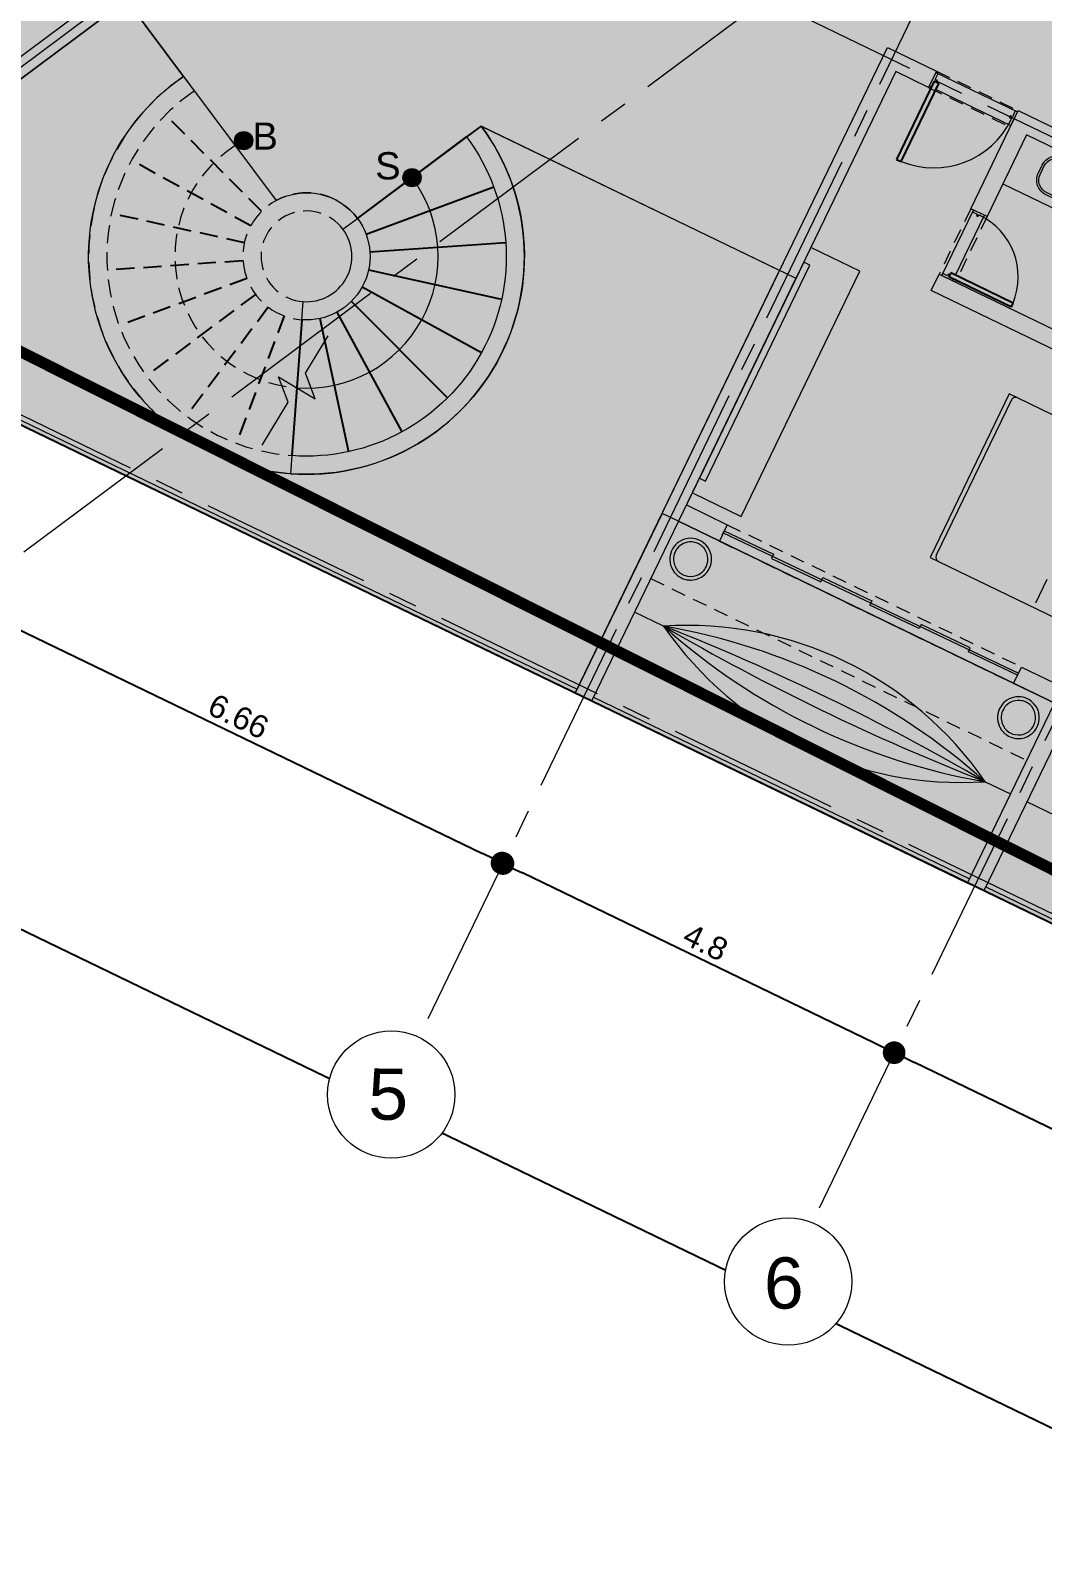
# Model space of a CAD drawing. Header units: metres. Extents: x -466 to 1322, y -1072 to 50.
# Drawn here: x 416.68 to 427.82, y -214.4 to -197.5 of the extents above; entities that cross this region are included whole.
import ezdxf

# ---------------------------------------------------------------- set-up
doc = ezdxf.new("R2010")
doc.units = ezdxf.units.M
doc.set_wipeout_variables(frame=1)
for name, pattern in [('B1 P BAJA$0$HIDDEN', [9.524999999999999, 6.35, -3.175]), ('CENTER2', [28.575000000000003, 19.05, -3.175, 3.175, -3.175]), ('Hidden 1_16_', [0.00238125, 0.0015875, -0.0007937500000000001]), ('OCULTA2', [0.30000000000000004, 0.2, -0.1])]:
    doc.linetypes.add(name, pattern=pattern)
for name, color, linetype, lineweight in [('A - CANCEL', 2, 'Continuous', 0), ('A - Hatch muros', 4, 'Continuous', 0), ('A - MURO BAJO', 2, 'Continuous', 0), ('A - PROY', 250, 'B1 P BAJA$0$HIDDEN', 0), ('A - TXT 100 -1', 2, 'Continuous', 0), ('A-COTAS', 41, 'Continuous', 0), ('A-DOOR', 2, 'Continuous', 9), ('A-EJES', 61, 'CENTER2', 0), ('A-Fixt', 122, 'Continuous', 5), ('A-MUEBLES', 5, 'Continuous', 0), ('A-MURO INT', 4, 'Continuous', 0), ('S-STRS-ANNO', 30, 'Continuous', 9)]:
    doc.layers.add(name, color=color, linetype=linetype, lineweight=lineweight)
for name, color, linetype in [('A-PUERTA', 2, 'Continuous'), ('AKU_Escalera', 5, 'Continuous'), ('AKU_Poligono', 1, 'Continuous'), ('Poligono Fisico', 3, 'Continuous')]:
    doc.layers.add(name, color=color, linetype=linetype)
for name, color, linetype, lineweight, true_color in [('Hatch escaleras', 7, 'Continuous', 0, 0x78372d), ('Hatch Exterior', 7, 'Continuous', 0, 0xa99b89), ('Hatch Interior', 7, 'Continuous', 0, 0xaf6350)]:
    doc.layers.add(name, color=color, linetype=linetype, lineweight=lineweight, true_color=true_color)
doc.styles.get("Standard").update_dxf_attribs({"font": 'arial.ttf'})
doc.styles.add('Style-Arial', font='arial.ttf')
doc.dimstyles.new('ISO-25', dxfattribs={"dimscale": 0.1, "dimtxt": 2.5, "dimasz": 2.5, "dimexe": 1.25, "dimexo": 0.625, "dimtad": 1, "dimdsep": 46, "dimtxsty": 'Standard', "dimblk": 'DOT', "dimcen": 2.5, "dimadec": 0, "dimazin": 0, "dimtfac": 1, "dimtmove": 0, "dimatfit": 3, "dimfxl": 1, "dimarcsym": 0})

# ---------------------------------------------------------------- blocks, each defined once
blk = doc.blocks.new('JVAS_Puerta - 0_90 X 2_10-V18-Planta Baja')
at = {"color": 0}
for p, q in [((-0.4250000000000233, -0.04249999999999342), (-0.4250000000000233, -0.9025000000000094)), ((-0.3740000000000233, -0.04249999999999342), (-0.4250000000000232, -0.04249999999999342)), ((-0.3740000000000233, -0.9025000000000094), (-0.3740000000000233, -0.04249999999999345)), ((-0.4250000000000233, -0.9025000000000094), (-0.3740000000000233, -0.9025000000000094))]:
    blk.add_line(p, q, dxfattribs=at)
at = {"layer": 'A - PROY', "color": 18, "linetype": 'Continuous', "ltscale": 100, "true_color": 0x000000}
blk.add_arc((-0.4250000000000186, -0.0524999999999908), 0.8500000000000131, 273.4398127675145, 2.608054838800084e-13, dxfattribs=at)
at = {"layer": 'A-DOOR', "color": 253, "linetype": 'Continuous', "ltscale": 100}
for p, q in [((-0.4500000000000081, 0.04249999999998802), (0.4499999999999917, 0.04249999999998802)), ((-0.3740000000000233, -0.1075000000000042), (0.4499999999999933, -0.1075000000000042))]:
    blk.add_line(p, q, dxfattribs=at)
at = {"layer": 'A-DOOR'}
for p, q in [((-0.425000000000015, 0.04249999999998029), (-0.4500000000000129, 0.04249999999998029)), ((-0.4500000000000129, 0.04249999999998029), (-0.4500000000000129, -0.1075000000000042)), ((-0.425000000000015, -0.02250000000000893), (-0.425000000000015, 0.04249999999998029)), ((0.4499999999999916, 0.04249999999998029), (0.4249999999999935, 0.04249999999998029)), ((0.4249999999999935, 0.04249999999998029), (0.4249999999999935, -0.02250000000000893)), ((0.4499999999999916, -0.1075000000000042), (0.4499999999999916, 0.04249999999998029)), ((-0.4500000000000129, -0.1075000000000042), (-0.4250000000000151, -0.1075000000000042)), ((-0.4000000000000153, -0.02250000000000893), (-0.425000000000015, -0.02250000000000893)), ((-0.4250000000000151, -0.1075000000000042), (-0.4250000000000151, -0.04250000000000449)), ((-0.4250000000000151, -0.04250000000000449), (-0.4000000000000153, -0.04250000000000449)), ((-0.4000000000000153, -0.04250000000000449), (-0.4000000000000153, -0.02250000000000893)), ((0.4249999999999935, -0.02250000000000893), (0.3999999999999938, -0.02250000000000893)), ((0.3999999999999938, -0.02250000000000893), (0.3999999999999937, -0.04250000000000449)), ((0.3999999999999937, -0.04250000000000449), (0.4249999999999938, -0.04250000000000449)), ((0.4249999999999938, -0.04250000000000449), (0.4249999999999938, -0.1075000000000042)), ((0.4249999999999938, -0.1075000000000042), (0.4499999999999916, -0.1075000000000042))]:
    blk.add_line(p, q, dxfattribs=at)
blk = doc.blocks.new('_Dot')
at = {"color": 0, "linetype": 'ByBlock', "lineweight": -2}
blk.add_line((-0.5, 0), (-1, 0), dxfattribs=at)
at = {"color": 0, "linetype": 'ByBlock', "const_width": 0.5}
blk.add_lwpolyline([(-0.25, 0, 1), (0.25, 0, 1)], format="xyb", close=True, dxfattribs=at)
blk = doc.blocks.new('*D43')
at = {"layer": 'A-COTAS', "color": 0, "lineweight": -2, "transparency": 16777216}
for p, q in [((415.9192216111182, -203.7219997478867), (415.9464251811838, -203.6657306109136)), ((416.1170945889446, -203.8870831651222), (421.6590380811352, -206.5663609397529)), ((421.9088511963241, -206.6240089469816), (421.9385217691585, -206.5626369460693))]:
    blk.add_line(p, q, dxfattribs=at)
at = {"layer": 'Defpoints', "color": 0, "transparency": 16777216}
for p in [(415.8920180410526, -203.7782688848597), (421.8816476262585, -206.6802780839546), (421.8841146290272, -206.6751752200153)]:
    blk.add_point(p, dxfattribs=at)
at = {"layer": 'A-COTAS', "color": 0, "lineweight": -2, "transparency": 16777216, "xscale": 0.25, "yscale": 0.25, "zscale": 0.25}
for p, rotation in [((415.8920180410526, -203.7782688848598), 154.1983439835458), ((421.8841146290272, -206.6751752200153), 334.1983439835457)]:
    blk.add_blockref('_Dot', p, dxfattribs=dict(at, rotation=rotation))
at = {"layer": 'A-COTAS', "color": 0, "transparency": 16777216, "insert": (418.9708275372859, -205.0555349099412), "char_height": 0.25, "attachment_point": 5, "rotation": 334.1983439835457}
blk.add_mtext('6.66', dxfattribs=at)
blk = doc.blocks.new('*D48')
at = {"layer": 'A-COTAS', "color": 0, "lineweight": -2, "transparency": 16777216}
for p, q in [((426.2197409953698, -208.7018326697251), (426.2469445654354, -208.645563532752)), ((430.3019775205849, -210.7448293020211), (426.4176139731962, -208.8669160869604)), ((430.5517906357736, -210.8024773092502), (430.5814612086081, -210.7411053083375))]:
    blk.add_line(p, q, dxfattribs=at)
at = {"layer": 'Defpoints', "color": 0, "transparency": 16777216}
for p in [(426.1925374253042, -208.7581018066981), (426.1925374253042, -208.758101806698), (430.5245870657079, -210.8587464462232)]:
    blk.add_point(p, dxfattribs=at)
at = {"layer": 'A-COTAS', "color": 0, "lineweight": -2, "transparency": 16777216, "xscale": 0.25, "yscale": 0.25, "zscale": 0.25}
for p, rotation in [((426.1925374253042, -208.758101806698), 154.1983439835458), ((430.5270540684769, -210.8536435822835), 334.1983439835457)]:
    blk.add_blockref('_Dot', p, dxfattribs=dict(at, rotation=rotation))
at = {"layer": 'A-COTAS', "color": 0, "transparency": 16777216, "insert": (428.4425569491365, -209.6346855519944), "char_height": 0.25, "width": 0.611186903137759, "attachment_point": 5, "rotation": 334.1983439835457}
blk.add_mtext('4.8', dxfattribs=at)
blk = doc.blocks.new('*D49')
at = {"layer": 'A-COTAS', "color": 0, "lineweight": -2, "transparency": 16777216}
for p, q in [((421.8974987987986, -206.6212228620377), (421.9282283009956, -206.5576605220925)), ((425.9674608774122, -208.6492875264356), (422.0988977087563, -206.7790130763009)), ((426.2197409953698, -208.7018326697251), (426.2469445654354, -208.645563532752))]:
    blk.add_line(p, q, dxfattribs=at)
at = {"layer": 'Defpoints', "color": 0, "transparency": 16777216}
for p in [(421.870295228733, -206.6774919990107), (421.8738211608643, -206.6701987960385), (426.1925374253042, -208.7581018066981)]:
    blk.add_point(p, dxfattribs=at)
at = {"layer": 'A-COTAS', "color": 0, "lineweight": -2, "transparency": 16777216, "xscale": 0.25, "yscale": 0.25, "zscale": 0.25}
for p, rotation in [((421.8738211608643, -206.6701987960385), 154.1983439835458), ((426.1925374253042, -208.758101806698), 334.1983439835457)]:
    blk.add_blockref('_Dot', p, dxfattribs=dict(at, rotation=rotation))
at = {"layer": 'A-COTAS', "color": 0, "transparency": 16777216, "insert": (424.1159404953302, -207.5429631588719), "char_height": 0.25, "attachment_point": 5, "rotation": 334.1983439835457}
blk.add_mtext('4.8', dxfattribs=at)

msp = doc.modelspace()

# ---------------------------------------------------------------- hatches: boundary and pattern name
at = {"layer": 'A - Hatch muros', "transparency": 33554687}
h = msp.add_hatch(color=256, dxfattribs=at)
h.dxf.hatch_style = 1
h.paths.add_polyline_path([(420.6654170963718, -194.9834930701013), (419.3411489095736, -195.9677789709856), (418.2666571555895, -194.526217226788), (416.6630977361872, -195.7214566122025), (417.7382013366156, -197.1638392230323), (413.4672226406665, -200.3472834346385), (408.2908385620406, -197.844737020306), (446.0818606319421, -169.6765772087733), (446.5002300650454, -170.2377964345908), (446.3398741231067, -170.3573203731344), (446.041028628549, -169.9564570892574), (408.674614330351, -197.8081285150383), (413.4450075008494, -200.114396779227), (417.4583214561339, -197.1230072196336), (416.3826060092611, -195.6798037421713), (418.3068157852636, -194.2454339333231), (419.3825927594169, -195.6887199571365), (420.5451733384838, -194.8221714027109), (421.0663301497896, -194.4337186024516), (418.8551372867731, -191.4671336765568), (419.0154932287132, -191.3476097380153), (421.3462100302713, -194.4745506058503), (420.6646972770253, -194.9825273446513)])
at = {"layer": 'Hatch escaleras', "transparency": 33554687}
h = msp.add_hatch(color=256, dxfattribs=at)
h.dxf.hatch_style = 1
edge = h.paths.add_edge_path()
edge.add_line((418.3666337867586, -198.0075932137497), (419.3856091601344, -199.3746729620013))
edge.add_arc((419.7198113054841, -199.9897411907726), 0.7000000000000941, 36.69961023286987, 118.517792051013, ccw=False)
edge.add_line((420.2810571022753, -199.5714074058778), (421.644082608768, -198.5554539282766))
edge.add_arc((419.7198113054837, -199.9897411907747), 2.400000000001568, -235.67933478539646, 36.699610232903126, ccw=False)
at = {"layer": 'Hatch Exterior', "transparency": 33554687}
h = msp.add_hatch(color=256, dxfattribs=at)
h.dxf.hatch_style = 1
edge = h.paths.add_edge_path()
edge.add_line((418.36663378676, -198.0075932137488), (417.7378969704473, -197.1640660873616))
edge.add_line((417.7378969704473, -197.1640660873616), (413.4672227950557, -200.3472833195619))
edge.add_line((413.4672227950557, -200.3472833195619), (422.6791915435434, -204.8008516777732))
edge.add_line((422.6791915435434, -204.8008516777732), (424.9304422347741, -200.1442594290374))
edge.add_line((424.9304422347741, -200.1442594290374), (421.6440826087675, -198.5554539282757))
edge.add_arc((419.7198113054841, -199.9897411907735), 2.400000000000698, -235.67933478541238, 36.69961023290932, ccw=False)
at = {"layer": 'S-STRS-ANNO', "lineweight": 0}
h = msp.add_hatch(color=256, dxfattribs=at)
h.dxf.hatch_style = 1
edge = h.paths.add_edge_path()
edge.add_arc((419.0275354329729, -198.7156712883188), 0.1, 0, 360)
h = msp.add_hatch(color=256, dxfattribs=at)
h.dxf.hatch_style = 1
edge = h.paths.add_edge_path()
edge.add_arc((420.8823918845509, -199.1231926363478), 0.1, 0, 360)

# ---------------------------------------------------------------- linework, layer by layer
at = {"layer": 'A - CANCEL'}
for points in [[(424.2997723897888, -203.0574100976419), (424.3212221223209, -203.0122447461617), (424.8632063400792, -203.2696415365479), (424.8417566075468, -203.3148068880282), (425.3837408253054, -203.5722036784134), (425.4051905578369, -203.5270383269349), (425.9471747755958, -203.7844351173194), (425.9257250430636, -203.8296004687991)], [(424.3104972560548, -203.0348274219018), (427.5624025626024, -204.5792081642212), (427.551677696336, -204.6017908399608), (427.0096934785803, -204.3443940495708), (427.0311432111107, -204.2992286980946), (426.4891589933542, -204.0418319077053), (426.4677092608221, -204.086997259185), (425.9257250430627, -203.8296004688013)]]:
    msp.add_lwpolyline(points, dxfattribs=at)
at = {"layer": 'A - MURO BAJO'}
for points in [[(419.5436435756397, -202.3832668185782, 0.6426609771684033), (421.6440826087673, -198.5554539282757), (421.483726666827, -198.6749778668172, -0.6426609771683852), (419.5583242197934, -202.1838063495945)], [(419.6831096950995, -200.4883923632322, 0.642660977168514), (420.1207011603349, -199.6909313444194), (420.2810571022752, -199.5714074058778, -0.6426609771685305), (419.6684290509457, -200.6878528322159)]]:
    msp.add_lwpolyline(points, format="xyb", close=True, dxfattribs=at)
at = {"layer": 'A - MURO BAJO', "ltscale": 0.05}
for points in [[(427.3900682477003, -199.1921405357725), (428.5154509871605, -199.7362119370844), (428.7766052599074, -199.1960282219013)], [(413.4672227950556, -200.3472833195619), (421.7788853519747, -204.3655945567232), (422.6791915435434, -204.8008516777732)], [(413.5124178731724, -200.3135964248086), (421.8006482080271, -204.3205792471449), (422.7009543995958, -204.7558363681947)], [(422.859252781857, -204.8879031019831), (426.2804163098145, -206.541880161971), (427.0006612630696, -206.8900858588111)], [(422.8810156379094, -204.8428877924046), (426.302179165867, -206.4968648523923), (427.0224241191222, -206.8450705492323)], [(427.1807225013832, -206.977137283021), (431.3221309825959, -208.9793200398492)], [(427.2024853574358, -206.9321219734422), (431.3438938386483, -208.9343047302707)]]:
    msp.add_lwpolyline(points, dxfattribs=at)
at = {"layer": 'A - PROY', "color": 250, "linetype": 'Hidden 1_16_', "ltscale": 100}
msp.add_line((423.5121384634313, -203.5374438146314), (427.6535469446438, -205.5396265714596), dxfattribs=at)
for points in [[(426.6579065147758, -197.949587037016), (427.5582127063438, -198.3848441580656)], [(426.5708550905659, -198.1296482753296), (427.4711612821339, -198.5649053963791)], [(427.0359041610845, -199.4652115879467), (426.6876984642448, -200.1854565412011)], [(427.2159653993981, -199.5522630121566), (426.8677597025584, -200.272507965411)], [(424.3540229681598, -202.9447968027448), (427.5951252578044, -204.5117224385235)], [(424.2669715439499, -203.1248580410586), (427.5080738335945, -204.6917836768371)]]:
    msp.add_lwpolyline(points, dxfattribs=at)
at = {"layer": 'A-EJES', "ltscale": 0.1}
for p, q in [((445.5676340132082, -176.2959913595369), (409.6606288937454, -203.0598681524616)), ((445.6264115996366, -181.6152496336967), (414.02503115411, -205.1698582655363))]:
    msp.add_line(p, q, dxfattribs=at)
at = {"layer": 'A-Fixt'}
for points in [[(428.1323651264731, -199.4399340135594), (427.8602055322692, -199.3083572210032, -0.4142135623730951), (427.7793559850316, -199.0761673377281), (427.8238813541095, -198.9840689818809, -0.4142135623730951), (428.0560712368644, -198.9032194346503), (428.3282308312849, -199.0347962278281, -0.4142135623730951), (428.4090803788267, -199.2669861104748), (428.3645550095459, -199.359084466741, -0.414213562373089)], [(428.1428758685343, -199.4181931029677), (427.8707162744317, -199.2866163102019, -0.414213562373095), (427.8010968958329, -199.0866780798904), (427.8456222647011, -198.9945797239423, -0.414213562373095), (428.045560495121, -198.9249603456544), (428.3177200889126, -199.0565371385283, -0.414213562373095), (428.3873394678228, -199.2564753687316), (428.3428140987446, -199.3485737245785, -0.414213562373095)]]:
    msp.add_lwpolyline(points, format="xyb", close=True, dxfattribs=at)
at = {"layer": 'A-MUEBLES'}
for p, q in [((425.1961769270555, -200.054099873048), (424.0470981274867, -202.4309082187833)), ((425.2647802588527, -200.0872664656717), (425.1961769270555, -200.054099873048)), ((425.8147069237849, -200.1531990311953), (425.2835247702419, -199.8963966043439)), ((424.115701459284, -202.4640748114075), (425.2647802588527, -200.0872664656717)), ((424.5089355606364, -202.8541176058993), (425.8147069237849, -200.1531990311953)), ((427.4605117281492, -201.5042374582872), (426.58999748605, -203.3048498414232)), ((427.483764181675, -201.5710156239181), (426.656775651681, -203.2815973878976)), ((427.550542347306, -201.5477631703923), (427.4605117281492, -201.5042374582872)), ((429.0810628729715, -202.2877002761766), (427.550542347306, -201.5477631703923)), ((423.9777534070932, -202.5973151790481), (424.5089355606364, -202.8541176058993)), ((424.0470981274867, -202.4309082187833), (424.115701459284, -202.4640748114075)), ((426.58999748605, -203.3048498414232), (426.6800281052068, -203.3483755535283)), ((426.6800281052068, -203.3483755535283), (428.2105486308724, -204.0883126593124)), ((427.8741625720731, -203.5492591002951), (427.7484172993766, -203.809356505011)), ((423.6534878001611, -204.0618620688567), (423.3334159282983, -203.9071218673762)), ((427.194891790932, -205.773969927196), (427.4748244095114, -205.9093046242044)), ((427.9749575196872, -206.1510962498949), (427.6548856478245, -205.9963560484143))]:
    msp.add_line(p, q, dxfattribs=at)
for centre, radius, start, end in [((427.5287794912535, -201.5927784799705), 0.04999999999999998, 64.19834398353908, 154.1983439835438), ((426.7017909612591, -203.3033602439498), 0.04999999999998675, 154.1983439835438, 244.198343983539), ((423.9167183976427, -208.0360403606394), 3.982886320536629, 34.60722418379856, 93.78946378332189), ((426.9316611934514, -201.7997916354116), 3.982886320536629, 214.6072241837985, 273.7894637833219), ((422.4499994285825, -211.0698704929328), 7.110595357102001, 48.14106770590085, 80.25562026121196), ((428.3983801625114, -198.7659615031196), 7.110595357102001, 228.1410677058899, 260.2556202612119), ((414.2631473641966, -228.00393830382), 25.71772750349651, 59.81233494896279, 68.58435301816691), ((436.5852322268963, -181.8318936922328), 25.71772750349651, 239.8123349489628, 248.5843530181698)]:
    msp.add_arc(centre, radius, start, end, dxfattribs=at)
at = {"layer": 'A-MUEBLES', "lineweight": 0}
for centre, radius, start, end in [((423.9516914830853, -203.3241132422609), 0.2300000000000692, 77.08889782954856, 182.8163488375714), ((423.9516914830853, -203.3241132422609), 0.2300000000001554, 51.78399829380317, 77.08889782954856), ((423.9516914830853, -203.3241132422609), 0.2300000000000378, 334.1792552052819, 51.78399829380317), ((423.9516914830853, -203.3241132422609), 0.2300000000000348, 182.8163488375714, 209.5638706175073), ((423.9516914830853, -203.3241132422609), 0.2300000000000032, 209.5638706175073, 220.6943962877116), ((423.9516914830853, -203.3241132422609), 0.230000000000189, 305.5421616123981, 334.1792552052819), ((423.9516914830853, -203.3241132422609), 0.2300000000001653, 220.6943962877116, 231.2696125827145), ((423.9516914830853, -203.3241132422609), 0.2299999999999583, 231.2696125827145, 237.2561783004772), ((423.9516914830853, -203.3241132422609), 0.2299999999999035, 237.2561783004772, 256.5745121254376), ((423.9516914830853, -203.3241132422609), 0.2300000000000443, 256.5745121254376, 267.6641141312654), ((423.9516914830853, -203.3241132422609), 0.2300000000000611, 267.6641141312654, 305.5421616123981), ((427.561055004106, -205.0690764444396), 0.2300000000000692, 77.08889782954856, 182.8163488375714), ((427.561055004106, -205.0690764444396), 0.2300000000001554, 51.78399829380317, 77.08889782954856), ((427.561055004106, -205.0690764444396), 0.2300000000000378, 334.1792552052819, 51.78399829380317), ((427.561055004106, -205.0690764444396), 0.2300000000000348, 182.8163488375714, 209.5638706175073), ((427.561055004106, -205.0690764444396), 0.2300000000000032, 209.5638706175073, 220.6943962877116), ((427.561055004106, -205.0690764444396), 0.2300000000001653, 220.6943962877116, 231.2696125827145), ((427.561055004106, -205.0690764444396), 0.2299999999999583, 231.2696125827145, 237.2561783004772), ((427.561055004106, -205.0690764444396), 0.2299999999999035, 237.2561783004772, 256.5745121254376), ((427.561055004106, -205.0690764444396), 0.2300000000000443, 256.5745121254376, 267.6641141312654), ((427.561055004106, -205.0690764444396), 0.2300000000000611, 267.6641141312654, 305.5421616123981), ((427.561055004106, -205.0690764444396), 0.230000000000189, 305.5421616123981, 334.1792552052819)]:
    msp.add_arc(centre, radius, start, end, dxfattribs=at)
at = {"layer": 'A-MUEBLES', "color": 254, "lineweight": 0}
for centre, radius, start, end in [((423.9516914830853, -203.3241132422609), 0.1900000000000108, 79.77644212050133, 189.897129422336), ((423.9516914830853, -203.3241132422609), 0.1900000000000402, 64.1792552185655, 79.77644212050133), ((423.9516914830853, -203.3241132422609), 0.1900000000000458, 49.23282401390397, 64.1792552185655), ((423.9516914830853, -203.3241132422609), 0.1900000000001699, 334.1792552052819, 49.17925521362008), ((423.9516914830853, -203.3241132422609), 0.1900000000000188, 189.897129422336, 228.5820682925631), ((423.9516914830853, -203.3241132422609), 0.1899999999999929, 298.4613810217451, 334.1792552052819), ((423.9516914830853, -203.3241132422609), 0.1900000000000591, 228.5820682925631, 259.1256864086029), ((423.9516914830853, -203.3241132422609), 0.1899999999999591, 259.1792551984118, 298.4613810217451), ((427.561055004106, -205.0690764444396), 0.1900000000000108, 79.77644212050133, 189.897129422336), ((427.561055004106, -205.0690764444396), 0.1900000000000402, 64.1792552185655, 79.77644212050133), ((427.561055004106, -205.0690764444396), 0.1900000000000458, 49.23282401390397, 64.1792552185655), ((427.561055004106, -205.0690764444396), 0.1900000000001699, 334.1792552052819, 49.17925521362008), ((427.561055004106, -205.0690764444396), 0.1900000000000188, 189.897129422336, 228.5820682925631), ((427.561055004106, -205.0690764444396), 0.1900000000000591, 228.5820682925631, 259.1256864086029), ((427.561055004106, -205.0690764444396), 0.1899999999999591, 259.1792551984118, 298.4613810217451), ((427.561055004106, -205.0690764444396), 0.1899999999999929, 298.4613810217451, 334.1792552052819)]:
    msp.add_arc(centre, radius, start, end, dxfattribs=at)
at = {"layer": 'A-MURO INT'}
msp.add_lwpolyline([(420.6654170963718, -194.9834930701013), (419.3411489095736, -195.9677789709856), (418.2666571555895, -194.526217226788), (416.6630977361872, -195.7214566122025), (417.7382013366156, -197.1638392230323), (413.4672226406665, -200.3472834346385), (408.2908385620406, -197.844737020306), (446.0818606319421, -169.6765772087733), (446.5002300650454, -170.2377964345908), (446.3398741231067, -170.3573203731344), (446.041028628549, -169.9564570892574), (408.674614330351, -197.8081285150383), (413.4450075008494, -200.114396779227), (417.4583214561339, -197.1230072196336), (416.3826060092611, -195.6798037421713), (418.3068157852636, -194.2454339333231), (419.3825927594169, -195.6887199571365), (420.5451733384838, -194.8221714027109), (421.0663301497896, -194.4337186024516), (418.8551372867731, -191.4671336765568), (419.0154932287132, -191.3476097380153), (421.3462100302713, -194.4745506058503), (420.6646972770253, -194.9825273446513)], close=True, dxfattribs=at)
for points in [[(422.6791915435434, -204.8008516777732), (426.1177227998352, -197.6884327643863), (426.6579065147769, -197.9495870370135), (426.570855090567, -198.1296482753271), (426.2107326139389, -197.9555454269098), (423.9038698723759, -202.7271682422202), (424.3540229681598, -202.944796802745), (424.2669715439499, -203.1248580410586), (423.816818448166, -202.9072294805337), (422.859252781857, -204.8879031019831), (422.6791915435434, -204.8008516777732)], [(430.3521410951515, -199.9577281837378), (427.6512225204474, -198.651956820589), (427.2159653993981, -199.5522630121566), (427.0359041610847, -199.4652115879469), (427.5582127063438, -198.3848441580656), (433.5002335706927, -201.2575411569928)], [(429.4816268530523, -201.7583405668736), (426.6006470400349, -200.3655177795147), (426.6876984642448, -200.1854565412011), (429.5686782772622, -201.57827932856)], [(428.1382881676921, -204.9964636615719), (427.1807225013832, -206.977137283021), (427.0006612630695, -206.8900858588113), (427.9582269293786, -204.9094122373619), (427.5080738335946, -204.6917836768371), (427.5951252578045, -204.5117224385235), (428.0452783535885, -204.7293509990484)]]:
    msp.add_lwpolyline(points, dxfattribs=at)
at = {"layer": 'A-MURO INT', "linetype": 'OCULTA2'}
for centre, radius, start, end in [((419.719811305484, -199.9897411907727), 2.400000000000003, 124.3206652145967, 265.7905193237992), ((419.719811305484, -199.9897411907727), 2.200000000000003, 124.1042556284447, 265.7905193237992), ((419.719811305484, -199.9897411907725), 0.6999999999999998, 36.69961023285836, 265.7905193237702), ((419.719811305484, -199.9897411907725), 0.4999999999999999, 36.69961023287414, 265.7905193237767)]:
    msp.add_arc(centre, radius, start, end, dxfattribs=at)
at = {"layer": 'AKU_Escalera', "linetype": 'OCULTA2'}
for points in [[(419.2258619505301, -199.4937431718845), (418.1673990470569, -198.4308902742684)], [(419.1061315800348, -199.6529961914441), (417.791103596929, -198.931399764313)], [(419.0361178912015, -199.8395302881497), (417.5710605748816, -199.5176497825305)], [(419.021492976712, -200.0382335788472), (417.5250965579151, -200.1421458390078)], [(419.0634416601607, -200.2330083046581), (417.6569352773254, -200.7542949772708)], [(419.1585655086928, -200.4080749756672), (417.9558959441409, -201.304504514728)], [(419.2991581538237, -200.5492507313511), (418.3977585431239, -201.7481997468769)], [(419.4738296155815, -200.6450983515888), (418.9467259943629, -202.0494351247662)]]:
    msp.add_lwpolyline(points, dxfattribs=at)
at = {"layer": 'AKU_Escalera'}
for points in [[(420.2810571022752, -199.5714074058778), (421.483726666827, -198.6749778668172)], [(420.3761809508073, -199.7464740768871), (421.7826873336426, -199.2251874042743)], [(420.4181296342559, -199.9412488026981), (421.9145260530529, -199.8373365425373)], [(420.4035047197665, -200.1399520933953), (421.8685620360864, -200.4618325990148)], [(420.3334910309331, -200.3264861901009), (421.648519014039, -201.0480826172322)], [(420.2137606604378, -200.4857392096606), (421.272223563911, -201.5485921072768)], [(419.6684290509457, -200.6878528322159), (419.5583242197934, -202.1838063495943)], [(419.8671911709906, -200.6740504594832), (420.1830051685059, -202.1404274638628)], [(420.054013450834, -200.6048094195435), (420.7701609051564, -201.9228127669094)]]:
    msp.add_lwpolyline(points, dxfattribs=at)
at = {"layer": 'AKU_Poligono'}
for points in [[(448.8046171825446, -217.4313074675115), (277.530436551221, -134.6280262395046)], [(450.6115836257381, -223.8585597357869), (277.9094250936909, -140.3649161001763)]]:
    msp.add_lwpolyline(points, dxfattribs=at)
at = {"layer": 'Hatch escaleras'}
msp.add_lwpolyline([(418.3666337867586, -198.0075932137497), (419.3856091601344, -199.3746729620013, -0.3729807163335283), (420.2810571022753, -199.5714074058778), (421.644082608768, -198.5554539282766, -2.486917926018568)], format="xyb", close=True, dxfattribs=at)
at = {"layer": 'Hatch Exterior'}
msp.add_lwpolyline([(418.36663378676, -198.0075932137488), (417.7378969704473, -197.1640660873616), (413.4672227950557, -200.3472833195619), (422.6791915435434, -204.8008516777732), (424.9304422347741, -200.1442594290374), (421.6440826087675, -198.5554539282757, -2.486917926019269)], format="xyb", close=True, dxfattribs=at)
at = {"layer": 'S-STRS-ANNO', "lineweight": 0}
for p, q in [((419.7101050516491, -201.2752062318191), (419.9582308122136, -200.8631784671716)), ((419.4125974365123, -201.3149190705553), (419.8141558342269, -201.5567401112544)), ((419.5166482190899, -201.5964529499909), (419.4125974365123, -201.3149190705553)), ((419.8141558342269, -201.5567401112544), (419.7101050516491, -201.2752062318191)), ((419.2323772429795, -202.0685020212941), (419.5166482190899, -201.5964529499909))]:
    msp.add_line(p, q, dxfattribs=at)
for centre in [(419.0275354329729, -198.7156712883188), (420.8823918845509, -199.1231926363478)]:
    msp.add_circle(centre, 0.1, dxfattribs=at)
at = {"layer": 'S-STRS-ANNO', "linetype": 'OCULTA2'}
msp.add_arc((419.7198113054842, -199.9897411907727), 1.450000000000011, 122.7600739363928, 265.7905193237831, dxfattribs=at)
at = {"layer": 'S-STRS-ANNO', "lineweight": 0}
msp.add_arc((419.7198113054842, -199.9897411907727), 1.449999999999699, 265.7905193237831, 36.6996102328911, dxfattribs=at)

# ---------------------------------------------------------------- block references
at = {"layer": 'A-PUERTA'}
for p, xscale, yscale, zscale, rotation in [((427.0802515167161, -198.2247351597771), 1.111111111111195, 1.111111111111195, 1.111111111111195, 334.1983439835791), ((426.9258230862873, -199.8562856820708), 0.888888888888883, 0.888888888888883, 0.888888888888883, 64.19834398354133)]:
    msp.add_blockref('JVAS_Puerta - 0_90 X 2_10-V18-Planta Baja', p, dxfattribs=dict(at, xscale=xscale, yscale=yscale, zscale=zscale, rotation=rotation))

# ---------------------------------------------------------------- texts
at = {"layer": 'S-STRS-ANNO', "lineweight": 0}
for s, rotation, p in [('B', 0.1339034392612889, (419.1251310180842, -198.8164144125285)), ('S', 0.5, (420.4779495598563, -199.1438172063308))]:
    msp.add_text(s, height=0.3, rotation=rotation, dxfattribs=at).set_placement(p)

# ---------------------------------------------------------------- dimensions: what is measured, and where the dimension line sits
at = {"layer": 'A-COTAS'}
for base, p1, p2, picture, middle in [((421.8841146290272, -206.6751752200153), (415.8920180410527, -203.7782688848597), (421.8816476262585, -206.6802780839546), '*D43', (418.9708275372859, -205.0555349099412)), ((421.8738211608643, -206.6701987960385), (426.1925374253042, -208.7581018066981), (421.8702952287329, -206.6774919990107), '*D49', (424.1159404953302, -207.5429631588719))]:
    dim = msp.add_linear_dim(base=base, p1=p1, p2=p2, angle=334.198343983544, dimstyle='ISO-25', override={"dimtmove": 1}, dxfattribs=at)
    dim.commit()
    dim.dimension.update_dxf_attribs({"geometry": picture, "text_midpoint": middle})
dim = msp.add_linear_dim(base=(426.1925374253042, -208.758101806698), p1=(430.5245870657079, -210.8587464462232), p2=(426.1925374253042, -208.7581018066981), angle=334.198343983544, text='4.8', dimstyle='ISO-25', override={"dimtmove": 1}, dxfattribs=at)
dim.commit()
dim.dimension.update_dxf_attribs({"geometry": '*D48', "text_midpoint": (428.4425569491365, -209.6346855519944)})

# ---------------------------------------------------------------- next in the draw order: wipeouts: each hides what was drawn before it
for points in [[(421.29126363143644, -209.51198778764433), (421.3083601274129, -209.47139445718585), (421.322874011051, -209.42980773052818), (421.33474800268266, -209.38739173148122), (421.3439352410876, -209.3443138566165), (421.35039946843335, -209.300744114625), (421.3541151733675, -209.2568544553735), (421.35506769170047, -209.2128180912955), (421.35325326427744, -209.1688088138019), (421.34867905181454, -209.12500030740512), (421.3413631066386, -209.0815654642654), (421.3313343014429, -209.0386757018655), (421.3186322153397, -208.99650028650285), (421.30330697766, -208.95520566527398), (421.2854190701154, -208.9149548091831), (421.2650390881048, -208.87590656997008), (421.24224746210643, -208.8382150531961), (421.21713414025555, -208.80202901005782), (421.1897982333604, -208.76749125033587), (421.16034762375716, -208.73473807878918), (421.12889853954675, -208.7038987572223), (421.09557509589706, -208.67509499434834), (421.06050880521605, -208.64844046545977), (421.02383805813304, -208.62404036380553), (420.9857075773333, -208.60199098543876), (420.94626784640434, -208.58237934918304), (420.90567451594586, -208.56528285320633), (420.86408778928785, -208.55076896956848), (420.82167179024145, -208.5388949779367), (420.77859391537663, -208.52970773953177), (420.7350241733852, -208.52324351218613), (420.69113451413364, -208.51952780725185), (420.6470981500555, -208.5185752889189), (420.603088872562, -208.52038971634192), (420.5592803661651, -208.5249639288047), (420.5158455230254, -208.53227987398088), (420.4729557606256, -208.54230867917659), (420.43078034526286, -208.55501076527958), (420.389485724034, -208.57033600295927), (420.34923486794287, -208.58822391050398), (420.3101866287301, -208.60860389251457), (420.272495111956, -208.63139551851282), (420.23630906881783, -208.65650884036393), (420.201771309096, -208.68384474725883), (420.1690181375492, -208.71329535686243), (420.1381788159824, -208.7447444410726), (420.10937505310824, -208.7780678847223), (420.0827205242198, -208.8131341754031), (420.0583204225653, -208.84980492248633), (420.03627104419877, -208.88793540328618), (420.0166594079428, -208.92737513421503), (419.99956291196634, -208.9679684646735), (419.9850490283284, -209.00955519133151), (419.9731750366967, -209.0519711903778), (419.9639877982918, -209.09504906524285), (419.957523570946, -209.13861880723437), (419.95380786601174, -209.18250846648584), (419.9528553476789, -209.22654483056385), (419.95466977510193, -209.27055410805735), (419.9592439875647, -209.31436261445435), (419.9665599327409, -209.35779745759385), (419.9765887379365, -209.40068721999376), (419.9892908240396, -209.4428626353565), (420.0046160617193, -209.48415725658538), (420.0225039692639, -209.5244081126765), (420.0428839512746, -209.56345635188927), (420.0656755772728, -209.60114786866325), (420.0907888991236, -209.63733391180153), (420.11812480601884, -209.67187167152338), (420.1475754156222, -209.70462484307006), (420.1790244998326, -209.73546416463716), (420.2123479434822, -209.76426792751113), (420.2474142341632, -209.79092245639958), (420.2840849812462, -209.81532255805416), (420.3222154620461, -209.8373719364206), (420.3616551929749, -209.85698357267643), (420.4022485234335, -209.87408006865314), (420.4438352500914, -209.888593952291), (420.4862512491379, -209.90046794392265), (420.52932912400263, -209.9096551823277), (420.57289886599415, -209.91611940967323), (420.61678852524574, -209.91983511460774), (420.66082488932375, -209.92078763294057), (420.70483416681736, -209.91897320551743), (420.74864267321425, -209.91439899305465), (420.79207751635386, -209.9070830478787), (420.83496727875377, -209.89705424268288), (420.8771426941164, -209.88435215657978), (420.9184373153454, -209.8690269189002), (420.9586881714364, -209.85113901135537), (420.9977364106493, -209.8307590293448), (421.03542792742337, -209.80796740334654), (421.07161397056154, -209.78285408149554), (421.1061517302834, -209.75551817460052), (421.1389049018301, -209.72606756499727), (421.16974422339695, -209.69461848078686), (421.198547986271, -209.66129503713717), (421.2252025151595, -209.62622874645626), (421.24960261681395, -209.58955799937303), (421.2716519951807, -209.5514275185733)], [(425.66274661373063, -211.57014111810577), (425.6798431097071, -211.5295477876473), (425.6943569933452, -211.48796106098962), (425.70623098497686, -211.44554506194265), (425.7154182233818, -211.40246718707795), (425.72188245072755, -211.35889744508643), (425.7255981556617, -211.31500778583495), (425.72655067399467, -211.27097142175694), (425.72473624657164, -211.22696214426333), (425.72016203410874, -211.18315363786655), (425.7128460889328, -211.13971879472683), (425.7028172837371, -211.09682903232692), (425.6901151976339, -211.0546536169643), (425.6747899599542, -211.01335899573542), (425.6569020524096, -210.97310813964452), (425.636522070399, -210.93405990043152), (425.61373044440063, -210.89636838365755), (425.58861712254975, -210.86018234051926), (425.5612812156546, -210.8256445807973), (425.53183060605136, -210.79289140925061), (425.50038152184095, -210.76205208768374), (425.46705807819126, -210.73324832480978), (425.43199178751024, -210.7065937959212), (425.39532104042723, -210.68219369426697), (425.3571905596275, -210.6601443159002), (425.31775082869854, -210.64053267964448), (425.27715749824006, -210.62343618366776), (425.23557077158205, -210.60892230002992), (425.19315477253565, -210.59704830839814), (425.15007689767083, -210.5878610699932), (425.1065071556794, -210.58139684264756), (425.06261749642783, -210.57768113771328), (425.0185811323497, -210.57672861938033), (424.9745718548562, -210.57854304680336), (424.9307633484593, -210.58311725926615), (424.8873285053196, -210.59043320444232), (424.8444387429198, -210.60046200963802), (424.80226332755706, -210.613164095741), (424.7609687063282, -210.6284893334207), (424.72071785023707, -210.64637724096542), (424.6816696110243, -210.666757222976), (424.6439780942502, -210.68954884897425), (424.607792051112, -210.71466217082536), (424.5732542913902, -210.74199807772027), (424.5405011198434, -210.77144868732387), (424.5096617982766, -210.80289777153405), (424.48085803540243, -210.83622121518374), (424.454203506514, -210.87128750586453), (424.4298034048595, -210.90795825294776), (424.40775402649297, -210.94608873374762), (424.388142390237, -210.98552846467646), (424.37104589426053, -211.02612179513494), (424.3565320106226, -211.06770852179295), (424.3446580189909, -211.11012452083924), (424.335470780586, -211.15320239570428), (424.3290065532402, -211.1967721376958), (424.32529084830594, -211.24066179694728), (424.3243383299731, -211.2846981610253), (424.32615275739613, -211.3287074385188), (424.3307269698589, -211.3725159449158), (424.3380429150351, -211.41595078805528), (424.3480717202307, -211.4588405504552), (424.3607738063338, -211.50101596581794), (424.3760990440135, -211.5423105870468), (424.3939869515581, -211.58256144313793), (424.4143669335688, -211.6216096823507), (424.437158559567, -211.65930119912468), (424.4622718814178, -211.69548724226297), (424.48960778831304, -211.7300250019848), (424.5190583979164, -211.7627781735315), (424.5505074821268, -211.7936174950986), (424.5838309257764, -211.82242125797256), (424.6188972164574, -211.84907578686102), (424.6555679635404, -211.8734758885156), (424.69369844434027, -211.89552526688203), (424.7331381752691, -211.91513690313786), (424.7737315057277, -211.93223339911458), (424.8153182323856, -211.94674728275243), (424.8577342314321, -211.9586212743841), (424.9008121062968, -211.96780851278913), (424.94438184828834, -211.97427274013467), (424.98827150753993, -211.97798844506917), (425.03230787161795, -211.978940963402), (425.07631714911156, -211.97712653597887), (425.12012565550845, -211.97255232351608), (425.16356049864805, -211.96523637834014), (425.20645026104796, -211.95520757314432), (425.2486256764106, -211.94250548704122), (425.2899202976396, -211.92718024936164), (425.3301711537306, -211.9092923418168), (425.3692193929435, -211.88891235980623), (425.40691090971757, -211.86612073380797), (425.44309695285574, -211.84100741195698), (425.4776347125776, -211.81367150506196), (425.51038788412427, -211.7842208954587), (425.54122720569114, -211.7527718112483), (425.5700309685652, -211.7194483675986), (425.5966854974537, -211.6843820769177), (425.62108559910814, -211.64771132983446), (425.6431349774749, -211.60958084903473)]]:
    msp.add_wipeout(points).dxf.layer = 'Hatch escaleras'

# ---------------------------------------------------------------- next in the draw order: hatches: boundary and pattern name
at = {"layer": 'A - Hatch muros', "transparency": 33554687}
h = msp.add_hatch(color=256, dxfattribs=at)
h.dxf.hatch_style = 1
h.paths.add_polyline_path([(422.6791915435434, -204.8008516777732), (426.1177227998352, -197.6884327643863), (426.6579065147769, -197.9495870370135), (426.570855090567, -198.1296482753271), (426.2107326139389, -197.9555454269098), (423.9038698723759, -202.7271682422202), (424.3540229681598, -202.944796802745), (424.2669715439499, -203.1248580410586), (423.816818448166, -202.9072294805337), (422.859252781857, -204.8879031019831)])
h.paths.add_polyline_path([(429.5686782772622, -201.57827932856), (430.3521410951515, -199.9577281837378), (427.6512225204474, -198.651956820589), (427.2159653993981, -199.5522630121566), (427.0359041610847, -199.4652115879469), (427.5582127063438, -198.3848441580656), (433.5002335706927, -201.2575411569928), (432.9779250254335, -202.337908586873), (432.7978637871204, -202.2508571626634), (433.2331209081692, -201.3505509710965), (430.532202333465, -200.0447796079477), (429.7487395155759, -201.6653307527699), (432.6297193285935, -203.0581535401291), (432.5426679043836, -203.2382147784424), (429.661688091366, -201.8453919910835), (428.225339591902, -204.8164024232583), (428.675492687686, -205.0340309837832), (428.5884412634762, -205.2140922220967), (428.1382881676921, -204.9964636615719), (427.1807225013832, -206.977137283021), (427.0006612630695, -206.8900858588113), (427.9582269293786, -204.9094122373619), (427.5080738335946, -204.6917836768371), (427.5951252578045, -204.5117224385235), (428.0452783535885, -204.7293509990484), (429.4816268530523, -201.7583405668736), (426.6006470400349, -200.3655177795147), (426.6876984642448, -200.1854565412011)])
h.paths.add_polyline_path([(432.4597578872182, -207.0856978426098), (431.5021922209094, -209.0663714640591), (431.3221309825958, -208.9793200398494), (432.2796966489047, -206.9986464183999), (431.8295435531207, -206.7810178578752), (431.9165949773306, -206.6009566195617), (432.3667480731146, -206.8185851800863), (434.6736108146776, -202.0469623647759), (434.3134883380496, -201.8728595163554), (434.4005397622596, -201.6927982780421), (435.3008459538291, -202.1280553990889), (435.2137945296192, -202.3081166374025), (434.8536720529912, -202.1340137889858), (432.5468093114282, -206.9056366042964), (432.9969624072121, -207.1232651648211), (432.9099109830022, -207.3033264031346)])
h.paths.add_polyline_path([(438.2116177163144, -205.7567476906358), (438.9950805342036, -204.1361965458138), (436.2941619594996, -202.8304251826648), (435.8589048384503, -203.7307313742326), (435.6788436001368, -203.6436799500227), (436.201152145396, -202.5633125201414), (442.1431730097449, -205.4360095190686), (441.6208644644857, -206.5163769489491), (441.4408032261726, -206.4293255247394), (441.8760603472213, -205.5290193331725), (439.1751417725172, -204.2232479700235), (438.391678954628, -205.843799114846), (441.2726587676456, -207.2366219022049), (441.1856073434357, -207.4166831405182), (438.3046275304181, -206.0238603531595), (436.8682790309542, -208.9948707853341), (437.3184321267382, -209.212499345859), (437.2313807025284, -209.3925605841725), (436.7812276067443, -209.1749320236477), (435.8236619404353, -211.1556056450968), (435.6436007021217, -211.0685542208871), (436.6011663684307, -209.0878805994378), (436.1510132726467, -208.8702520389131), (436.2380646968566, -208.6901908005993), (436.6882177926406, -208.9078193611242), (438.1245662921045, -205.9368089289494), (435.243586479087, -204.5439861415907), (435.3306379032969, -204.3639249032772)])
h.paths.add_polyline_path([(443.3165502537297, -206.2254307268518), (441.0096875121667, -210.9970535421621), (440.5595344163826, -210.7794249816372), (440.4724829921728, -210.9594862199508), (440.9226360879569, -211.1771147804754), (439.9650704216478, -213.157788401925), (440.1451316599614, -213.2448398261349), (441.1026973262705, -211.2641662046854), (441.5528504220543, -211.4817947652102), (441.6399018462643, -211.3017335268967), (441.1897487504804, -211.084104966372), (443.4966114920433, -206.3124821510614), (443.8567339686717, -206.4865849994792), (443.9437853928816, -206.3065237611656), (443.0434792013124, -205.8712666401179), (442.9564277771025, -206.0513278784315)])
h.paths.add_polyline_path([(446.8545571553668, -209.9352160527121), (447.6380199732561, -208.3146649078899), (444.937101398552, -207.0088935447411), (444.5018442775027, -207.9091997363087), (444.3217830391893, -207.8221483120988), (444.8440915844484, -206.7417808822174), (450.7861124487973, -209.6144778811449), (450.2638039035381, -210.6948453110251), (450.083742665225, -210.6077938868154), (450.5189997862738, -209.7074876952486), (447.8180812115696, -208.4017163320998), (447.0346183936805, -210.022267476922), (449.9155982066981, -211.4150902642809), (449.8285467824882, -211.5951515025945), (446.9475669694706, -210.2023287152356), (445.5112184700066, -213.1733391474104), (445.9613715657906, -213.390967707935), (445.8743201415808, -213.5710289462486), (445.4241670457967, -213.3534003857239), (444.4666013794878, -215.3340740071731), (444.2865401411741, -215.2470225829634), (445.2441058074832, -213.2663489615138), (444.7939527116991, -213.0487204009892), (444.8810041359091, -212.8686591626756), (445.3311572316931, -213.0862877232005), (446.7675057311569, -210.1152772910257), (443.8865259181395, -208.7224545036668), (443.9735773423494, -208.5423932653532)])
h.paths.add_polyline_path([(452.2266023553056, -210.3108892748241), (451.6864186403669, -210.0497350021919), (451.5993672161569, -210.2297962405055), (451.9594896927823, -210.4038990889278), (449.6526269512192, -215.1755219042382), (449.2036849543294, -214.9584788549791), (449.1142113323313, -215.137369070761), (449.5655755270093, -215.3555831425517), (448.6080098613836, -217.3362567643317), (448.7880710990139, -217.423308188211)])
at = {"layer": 'Hatch Exterior', "transparency": 33554687}
h = msp.add_hatch(color=256, dxfattribs=at)
h.dxf.hatch_style = 1
h.paths.add_polyline_path([(422.6791915435434, -204.8008516777732), (427.1807225013831, -206.9771372830212), (431.5021922209094, -209.0663714640589), (448.8046171825446, -217.4313074675115), (449.7456367653229, -215.4426345667616), (423.816818448166, -202.9072294805337), (423.6367572098525, -202.8201780563238)])
at = {"layer": 'Hatch Interior', "transparency": 33554687}
h = msp.add_hatch(color=256, dxfattribs=at)
h.dxf.hatch_style = 1
edge = h.paths.add_edge_path()
edge.add_line((417.7382013366155, -197.163839223032), (419.3856091601345, -199.3746729620013))
edge.add_arc((419.7198113054842, -199.9897411907718), 0.6999999999994447, 36.69961023283258, 118.5177920510418, ccw=False)
edge.add_line((420.2810571022752, -199.5714074058778), (421.6440826087675, -198.5554539282757))
edge.add_line((421.6440826087675, -198.5554539282757), (425.110503473081, -200.2313108532617))
edge.add_line((425.110503473081, -200.2313108532617), (423.8168184481663, -202.9072294805337))
edge.add_line((423.8168184481663, -202.9072294805337), (449.7456367653229, -215.4426345667616))
edge.add_line((449.7456367653229, -215.4426345667616), (452.2266023553055, -210.3108892748241))
edge.add_line((452.2266023553055, -210.3108892748241), (452.8794880392587, -208.9604299901423))
edge.add_line((452.8794880392587, -208.9604299901423), (426.2831045940711, -196.1578241678075))
edge.add_line((426.2831045940711, -196.1578241678075), (424.9683412701153, -194.3939088064644))
edge.add_line((424.9683412701153, -194.3939088064644), (443.8483736920417, -180.3213661394918))
edge.add_line((443.8483736920417, -180.3213661394918), (442.6531343066264, -178.7178067200862))
edge.add_line((442.6531343066264, -178.7178067200862), (449.189518682228, -173.8458051282482))
edge.add_line((449.189518682228, -173.8458051282482), (446.0818606319457, -169.6765772087782))
edge.add_line((446.0818606319457, -169.6765772087782), (408.2908385620406, -197.844737020306))
edge.add_line((408.2908385620406, -197.844737020306), (413.4672226406664, -200.3472834346385))
edge.add_line((413.4672226406664, -200.3472834346385), (417.7382013366155, -197.163839223032))

# ---------------------------------------------------------------- next in the draw order: linework, layer by layer
at = {"layer": 'A - TXT 100 -1'}
for centre in [(420.6539615196898, -209.2196814609297), (425.025444501984, -211.2778347913911)]:
    msp.add_circle(centre, 0.7011397651498625, dxfattribs=at)
at = {"layer": 'A-EJES', "ltscale": 0.1}
for p, q in [((452.0930460254696, -210.3573941834222), (411.3290842565365, -190.649871545947)), ((448.6519986130534, -217.24526837295), (404.3700037479079, -195.8369366521954)), ((426.8606391005665, -196.3814991891393), (420.9700287341111, -208.5659132482263)), ((431.1690618963436, -198.4644257768559), (425.2784515303879, -210.6488398349088))]:
    msp.add_line(p, q, dxfattribs=at)
at = {"layer": 'Hatch Exterior'}
msp.add_lwpolyline([(422.6791915435434, -204.8008516777732), (427.1807225013831, -206.9771372830212), (431.5021922209094, -209.0663714640589), (448.8046171825446, -217.4313074675115), (449.7456367653229, -215.4426345667616), (423.816818448166, -202.9072294805337), (423.6367572098525, -202.8201780563238), (422.6791915435434, -204.8008516777732)], dxfattribs=at)
at = {"layer": 'Hatch Interior'}
msp.add_lwpolyline([(417.7382013366155, -197.163839223032), (419.3856091601345, -199.3746729620013, -0.3729807163338619), (420.2810571022752, -199.5714074058778), (421.6440826087675, -198.5554539282757), (425.110503473081, -200.2313108532617), (423.8168184481663, -202.9072294805337), (449.7456367653229, -215.4426345667616), (452.2266023553055, -210.3108892748241), (452.8794880392587, -208.9604299901423), (426.277550809117, -196.0996025039547), (424.9683412701153, -194.3939088064644), (443.8483736920417, -180.3213661394918), (442.6531343066264, -178.7178067200862), (449.189518682228, -173.8458051282482), (446.0818606319457, -169.6765772087782), (408.2908385620406, -197.844737020306), (413.4672226406664, -200.3472834346385)], format="xyb", close=True, dxfattribs=at)
at = {"layer": 'Poligono Fisico', "color": 5, "linetype": 'OCULTA2', "const_width": 0.125}
msp.add_lwpolyline([(450.8560995875273, -218.2389999397894), (409.0603488594273, -197.2711698646872), (450.4644512923715, -166.4099411838768), (465.8133091904484, -205.0580813218373)], close=True, dxfattribs=at)

# ---------------------------------------------------------------- next in the draw order: texts
at = {"layer": 'A - TXT 100 -1', "style": 'Style-Arial'}
for s, p in [('5', (420.3997334664649, -209.4952490533933)), ('6', (424.7570893336705, -211.5743758852266))]:
    msp.add_text(s, height=0.5636953699663251, rotation=359.7227450262889, dxfattribs=at).set_placement(p)

doc.saveas('drawing.dxf')
